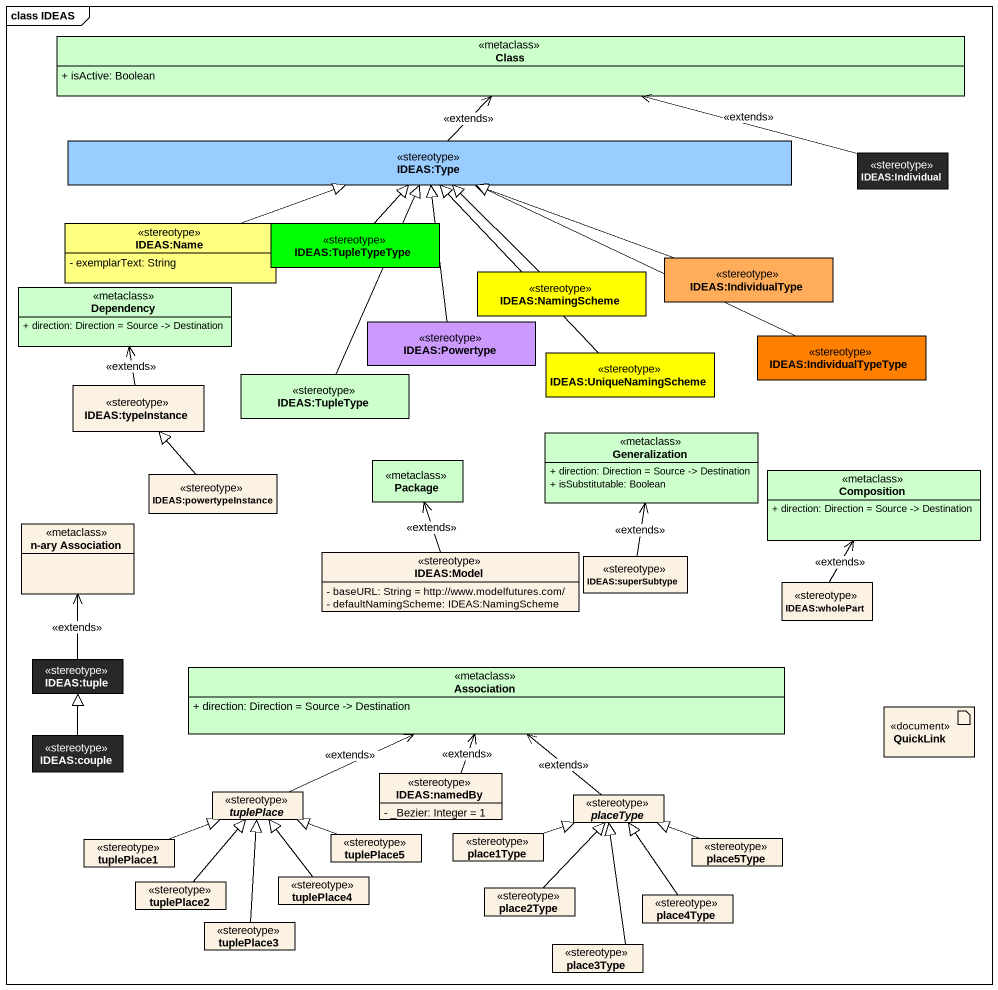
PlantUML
@startuml
mainframe class IDEAS
allowmixing
hide circle
hide empty members
skinparam classAttributeIconSize 0
class "Class" as Class_ <<metaclass>> #CCFFCC {
  + isActive: Boolean
}
class "IDEAS:Type" as IDEAS_Type <<stereotype>> #99CCFF
class "IDEAS:Individual" as IDEAS_Individual <<stereotype>> #282828
class "IDEAS:Name" as IDEAS_Name <<stereotype>> #FFFF80 {
  - exemplarText: String
}
class "IDEAS:TupleTypeType" as IDEAS_TupleTypeType <<stereotype>> #00FF00
class "IDEAS:IndividualType" as IDEAS_IndividualType <<stereotype>> #FFAD5B
class Dependency <<metaclass>> #CCFFCC {
  + direction: Direction = Source -> Destination
}
class "IDEAS:NamingScheme" as IDEAS_NamingScheme <<stereotype>> #FFFF00
class "IDEAS:Powertype" as IDEAS_Powertype <<stereotype>> #CC99FF
class "IDEAS:IndividualTypeType" as IDEAS_IndividualTypeType <<stereotype>> #FF8000
class "IDEAS:typeInstance" as IDEAS_typeInstance <<stereotype>> #FCF2E3
class "IDEAS:TupleType" as IDEAS_TupleType <<stereotype>> #CCFFCC
class "IDEAS:UniqueNamingScheme" as IDEAS_UniqueNamingScheme <<stereotype>> #FFFF00
class Generalization <<metaclass>> #CCFFCC {
  + direction: Direction = Source -> Destination
  + isSubstitutable: Boolean
}
class "IDEAS:powertypeInstance" as IDEAS_powertypeInstance <<stereotype>>
class "Package" as Package_ <<metaclass>> #CCFFCC
class Composition <<metaclass>> #CCFFCC {
  + direction: Direction = Source -> Destination
}
class "n-ary Association" as n_ary_Association <<metaclass>>
class "IDEAS:Model" as IDEAS_Model <<stereotype>> {
  - baseURL: String = http://www.modelfutures.com/
  - defaultNamingScheme: IDEAS:NamingScheme
}
class "IDEAS:superSubtype" as IDEAS_superSubtype <<stereotype>>
class "IDEAS:wholePart" as IDEAS_wholePart <<stereotype>>
class "IDEAS:tuple" as IDEAS_tuple <<stereotype>> #282828
class Association <<metaclass>> #CCFFCC {
  + direction: Direction = Source -> Destination
}
artifact QuickLink <<document>>
class "IDEAS:couple" as IDEAS_couple <<stereotype>> #282828
abstract class tuplePlace <<stereotype>>
class "IDEAS:namedBy" as IDEAS_namedBy <<stereotype>> {
  - _Bezier: Integer = 1
}
abstract class placeType <<stereotype>>
class tuplePlace1 <<stereotype>>
class tuplePlace5 <<stereotype>>
class place1Type <<stereotype>>
class place5Type <<stereotype>>
class tuplePlace2 <<stereotype>>
class tuplePlace4 <<stereotype>>
class place2Type <<stereotype>>
class place4Type <<stereotype>>
class tuplePlace3 <<stereotype>>
class place3Type <<stereotype>>
IDEAS_Type -up-> Class_ : <<extends>>
IDEAS_Individual -left-> Class_ : <<extends>>
IDEAS_Name -right-|> IDEAS_Type
IDEAS_TupleTypeType -up-|> IDEAS_Type
IDEAS_IndividualType -left-|> IDEAS_Type
IDEAS_NamingScheme -up-|> IDEAS_Type
IDEAS_Powertype -up-|> IDEAS_Type
IDEAS_IndividualTypeType -left-|> IDEAS_Type
IDEAS_typeInstance -up-> Dependency : <<extends>>
IDEAS_TupleType -up-|> IDEAS_Type
IDEAS_UniqueNamingScheme -up-|> IDEAS_Type
IDEAS_powertypeInstance -up-|> IDEAS_typeInstance
IDEAS_Model -up-> Package_ : <<extends>>
IDEAS_superSubtype -up-> Generalization : <<extends>>
IDEAS_wholePart -up-> Composition : <<extends>>
IDEAS_tuple -up-> n_ary_Association : <<extends>>
IDEAS_couple -up-|> IDEAS_tuple
tuplePlace -right-> Association : <<extends>>
IDEAS_namedBy -up-> Association : <<extends>>
placeType -up-> Association : <<extends>>
tuplePlace1 -right-|> tuplePlace
tuplePlace5 -left-|> tuplePlace
place1Type -right-|> placeType
place5Type -left-|> placeType
tuplePlace2 -up-|> tuplePlace
tuplePlace4 -up-|> tuplePlace
place2Type -up-|> placeType
place4Type -up-|> placeType
tuplePlace3 -up-|> tuplePlace
place3Type -up-|> placeType
@enduml
